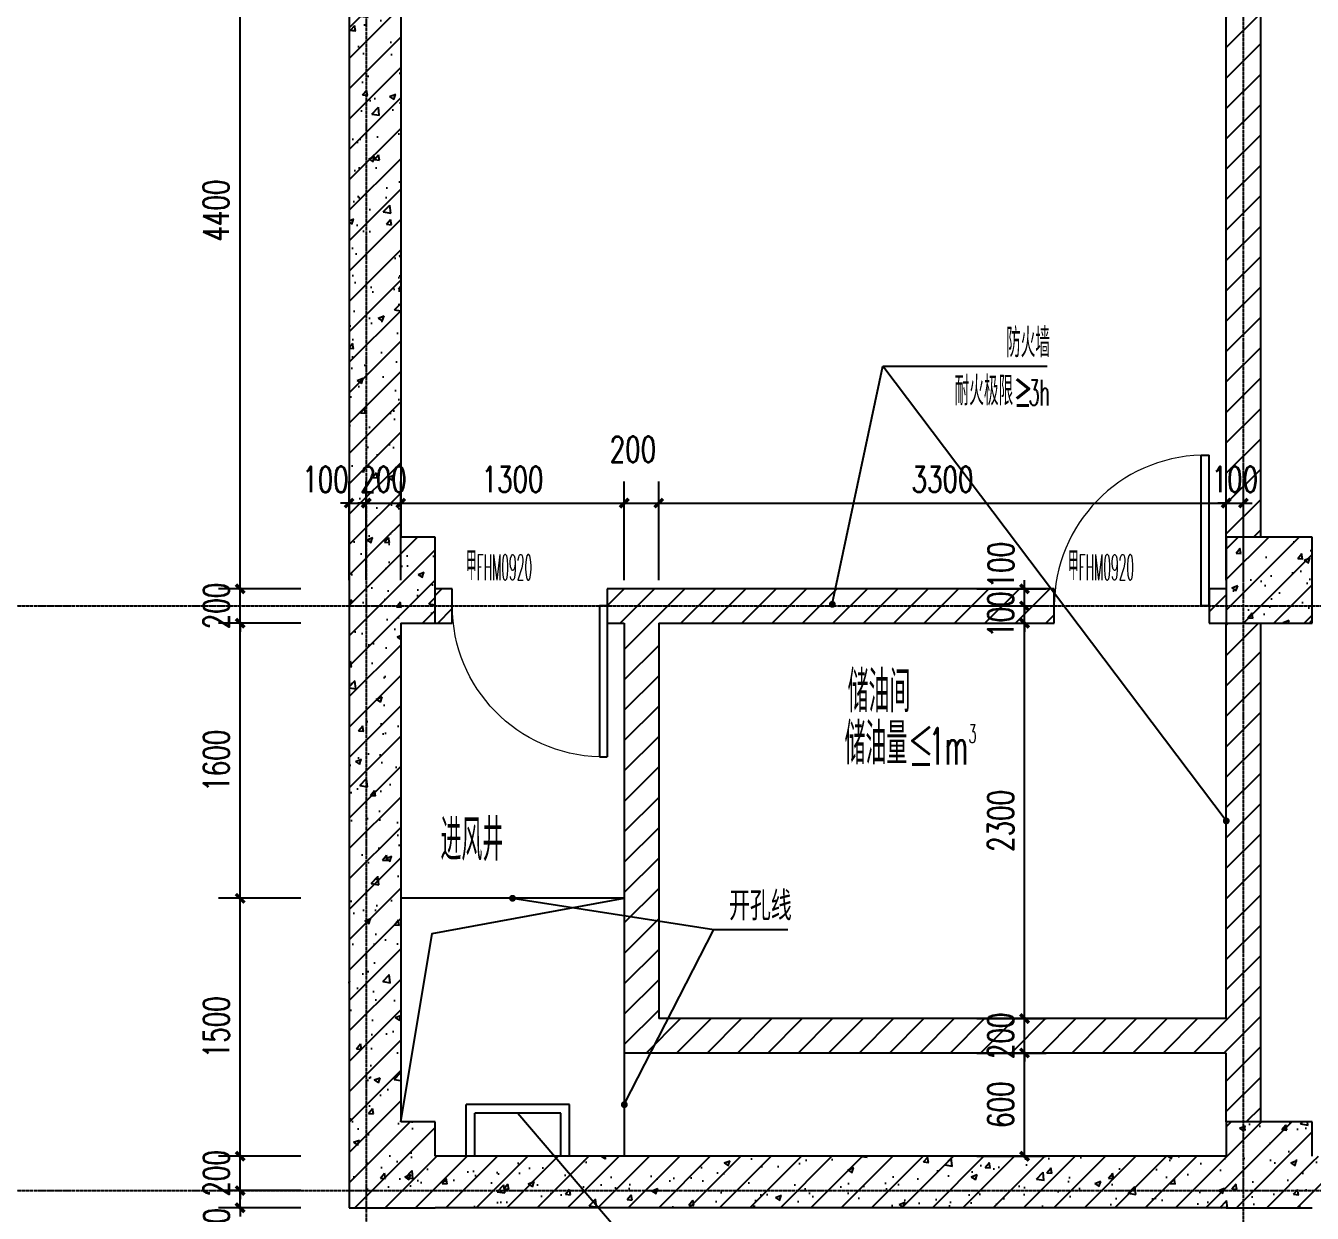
# Model space of a CAD drawing. Extents: x 0 to 2037025, y -2738621 to 0.
# Drawn here: x 973804 to 981284, y -1390295 to -1383388 of the extents above; entities that cross this region are included whole.
import ezdxf

# ---------------------------------------------------------------- set-up
doc = ezdxf.new("R2010")
doc.units = 0
doc.header["$LTSCALE"] = 10
doc.header["$MEASUREMENT"] = 0
doc.linetypes.add('DASH', pattern=[0.35, 0.25, -0.1])
doc.linetypes.add('DOTE', pattern=[2.42, 2, -0.2, 0.02, -0.2])
for name, color, linetype in [('COLUMN', 4, 'Continuous'), ('DIM_LEAD', 3, 'Continuous'), ('DOTE', 1, 'DOTE'), ('PUB_DIM', 3, 'Continuous'), ('PUB_HATCH', 252, 'Continuous'), ('PUB_TEXT', 7, 'Continuous'), ('STAIR', 2, 'Continuous'), ('WALL', 4, 'Continuous'), ('WINDOW', 2, 'Continuous')]:
    doc.layers.add(name, color=color, linetype=linetype)
doc.styles.add('_TCH_DIM', font='SIMPLEX.shx', dxfattribs={"width": 0.7, "bigfont": 'GBCBIG.shx'})
doc.styles.add('_TCH_DIM_T3', font='simplex_.ttf', dxfattribs={"width": 0.705882, "bigfont": 'GBCBIG'})
doc.styles.add('_TCH_DIM_T3_T3', font='SIMPLEX', dxfattribs={"width": 0.49827, "bigfont": 'GBCBIG'})
doc.styles.add('_TCH_LABEL', font='COMPLEX', dxfattribs={"bigfont": 'GBCBIG'})
doc.dimstyles.new('_TCH_ARCH&&50', dxfattribs={"dimtxt": 148.75, "dimasz": 50, "dimexe": 125, "dimexo": 150, "dimgap": 63.125, "dimtad": 1, "dimdec": 0, "dimzin": 0, "dimdsep": 46, "dimtxsty": '_TCH_DIM_T3', "dimblk": 'ARCHTICK', "dimcen": 0.09, "dimclrt": 7, "dimazin": 2, "dimtfac": 1, "dimtdec": 0, "dimtix": 1, "dimtmove": 2, "dimatfit": 3, "dimfxl": 0, "dimtolj": 1, "dimtzin": 0, "dimarcsym": 0})
pattern_1 = [(45, (0, 0), (-88.388348, 88.388348), []), (50, (0, 0), (358.63009, -31.37607), [37.5, -412.5]), (355, (0, 0), (-69.37567, 376.09607), [30, -330]), (100.4514, (29.9, -2.6), (289.25469, 344.71977), [31.870095, -350.571056]), (46.1842, (0, 100), (533.62052, -82.75951), [56.25, -618.75]), (96.6356, (44.47, 93.1), (467.33135, 487.05894), [47.80514, -525.8565]), (351.1842, (0, 100), (467.33097, 487.0593), [45, -495]), (21, (50, 75), (298.453526, -201.309445), [37.5, -412.5]), (326, (50, 75), (121.657666, 362.57502), [30, -330]), (71.4514, (74.87, 58.22), (420.111314, 161.26525), [31.870095, -350.571056]), (37.5, (0, 0), (6.079928, 166.446927), [0, -326, 0, -335, 0, -331.25]), (7.5, (0, 0), (131.534769, 197.205856), [0, -191, 0, -318.5, 0, -126.25]), (327.5, (-111.5, 0), (266.911218, -11.277436), [0, -125, 0, -390, 0, -517.5]), (317.5, (-161.5, 0), (291.593085, 50.05249), [0, -162.5, 0, -259, 0, -367.5])]
pattern_2 = [(45, (0, 89.76), (-88.388383, 88.388383), [])]

# ---------------------------------------------------------------- blocks, each defined once
blk = doc.blocks.new('_ArchTick')
at = {"color": 0, "linetype": 'ByBlock', "const_width": 0.4}
blk.add_lwpolyline([(-0.5, -0.5), (0.5, 0.5)], dxfattribs=at)
blk = doc.blocks.new('*D542')
at = {"layer": 'Defpoints', "color": 0, "transparency": 16777216}
for p in [(979183.9, -1386663.1), (979611, -1386663.1), (979183.9, -1386763.1)]:
    blk.add_point(p, dxfattribs=at)
at = {"layer": 'PUB_DIM', "color": 0, "lineweight": -2, "transparency": 16777216}
for p, q in [((979611, -1386663.1), (979611, -1386613.1)), ((979333.9, -1386663.1), (979736, -1386663.1)), ((979611, -1386763.1), (979611, -1386663.1)), ((979333.9, -1386763.1), (979736, -1386763.1)), ((979611, -1386763.1), (979611, -1386813.1))]:
    blk.add_line(p, q, dxfattribs=at)
at = {"layer": 'PUB_DIM', "color": 0, "lineweight": -2, "transparency": 16777216, "xscale": 50, "yscale": 50, "zscale": 50}
for p, rotation in [((979611, -1386663.1), 270), ((979611, -1386763.1), 90)]:
    blk.add_blockref('_ArchTick', p, dxfattribs=dict(at, rotation=rotation))
at = {"layer": 'PUB_DIM', "color": 7, "transparency": 16777216, "insert": (979473.5, -1386525.6), "char_height": 148.75, "attachment_point": 5, "rotation": 90, "style": '_TCH_DIM_T3'}
blk.add_mtext('\\A1;100', dxfattribs=at)
blk = doc.blocks.new('*D543')
at = {"layer": 'Defpoints', "color": 0, "transparency": 16777216}
for p in [(979183.9, -1386763.1), (979611, -1386763.1), (979183.9, -1386863.1)]:
    blk.add_point(p, dxfattribs=at)
at = {"layer": 'PUB_DIM', "color": 0, "lineweight": -2, "transparency": 16777216}
for p, q in [((979611, -1386763.1), (979611, -1386713.1)), ((979333.9, -1386763.1), (979736, -1386763.1)), ((979611, -1386863.1), (979611, -1386763.1)), ((979333.9, -1386863.1), (979736, -1386863.1)), ((979611, -1386863.1), (979611, -1386913.1))]:
    blk.add_line(p, q, dxfattribs=at)
at = {"layer": 'PUB_DIM', "color": 0, "lineweight": -2, "transparency": 16777216, "xscale": 50, "yscale": 50, "zscale": 50}
for p, rotation in [((979611, -1386763.1), 270), ((979611, -1386863.1), 90)]:
    blk.add_blockref('_ArchTick', p, dxfattribs=dict(at, rotation=rotation))
at = {"layer": 'PUB_DIM', "color": 7, "transparency": 16777216, "insert": (979472.8, -1386813.1), "char_height": 148.75, "attachment_point": 5, "rotation": 90, "style": '_TCH_DIM_T3'}
blk.add_mtext('\\A1;100', dxfattribs=at)
blk = doc.blocks.new('*D544')
at = {"layer": 'Defpoints', "color": 0, "transparency": 16777216}
for p in [(979183.9, -1386863.1), (979611, -1386863.1), (979183.9, -1389163.1)]:
    blk.add_point(p, dxfattribs=at)
at = {"layer": 'PUB_DIM', "color": 0, "lineweight": -2, "transparency": 16777216}
for p, q in [((979333.9, -1386863.1), (979736, -1386863.1)), ((979611, -1389163.1), (979611, -1386863.1)), ((979333.9, -1389163.1), (979736, -1389163.1))]:
    blk.add_line(p, q, dxfattribs=at)
at = {"layer": 'PUB_DIM', "color": 0, "lineweight": -2, "transparency": 16777216, "xscale": 50, "yscale": 50, "zscale": 50}
for p, rotation in [((979611, -1386863.1), 90), ((979611, -1389163.1), 270)]:
    blk.add_blockref('_ArchTick', p, dxfattribs=dict(at, rotation=rotation))
at = {"layer": 'PUB_DIM', "color": 7, "transparency": 16777216, "insert": (979472.8, -1388013.1), "char_height": 148.75, "attachment_point": 5, "rotation": 90, "style": '_TCH_DIM_T3'}
blk.add_mtext('\\A1;2300', dxfattribs=at)
blk = doc.blocks.new('*D545')
at = {"layer": 'Defpoints', "color": 0, "transparency": 16777216}
for p in [(979183.9, -1389163.1), (979611, -1389163.1), (979183.9, -1389363.1)]:
    blk.add_point(p, dxfattribs=at)
at = {"layer": 'PUB_DIM', "color": 0, "lineweight": -2, "transparency": 16777216}
for p, q in [((979611, -1389163.1), (979611, -1389113.1)), ((979333.9, -1389163.1), (979736, -1389163.1)), ((979611, -1389363.1), (979611, -1389163.1)), ((979333.9, -1389363.1), (979736, -1389363.1)), ((979611, -1389363.1), (979611, -1389413.1))]:
    blk.add_line(p, q, dxfattribs=at)
at = {"layer": 'PUB_DIM', "color": 0, "lineweight": -2, "transparency": 16777216, "xscale": 50, "yscale": 50, "zscale": 50}
for p, rotation in [((979611, -1389163.1), 270), ((979611, -1389363.1), 90)]:
    blk.add_blockref('_ArchTick', p, dxfattribs=dict(at, rotation=rotation))
at = {"layer": 'PUB_DIM', "color": 7, "transparency": 16777216, "insert": (979472.8, -1389263.1), "char_height": 148.75, "attachment_point": 5, "rotation": 90, "style": '_TCH_DIM_T3'}
blk.add_mtext('\\A1;200', dxfattribs=at)
blk = doc.blocks.new('*D546')
at = {"layer": 'Defpoints', "color": 0, "transparency": 16777216}
for p in [(979183.9, -1389363.1), (979611, -1389363.1), (979183.9, -1389963.1)]:
    blk.add_point(p, dxfattribs=at)
at = {"layer": 'PUB_DIM', "color": 0, "lineweight": -2, "transparency": 16777216}
for p, q in [((979333.9, -1389363.1), (979736, -1389363.1)), ((979611, -1389963.1), (979611, -1389363.1)), ((979333.9, -1389963.1), (979736, -1389963.1))]:
    blk.add_line(p, q, dxfattribs=at)
at = {"layer": 'PUB_DIM', "color": 0, "lineweight": -2, "transparency": 16777216, "xscale": 50, "yscale": 50, "zscale": 50}
for p, rotation in [((979611, -1389363.1), 90), ((979611, -1389963.1), 270)]:
    blk.add_blockref('_ArchTick', p, dxfattribs=dict(at, rotation=rotation))
at = {"layer": 'PUB_DIM', "color": 7, "transparency": 16777216, "insert": (979472.8, -1389663.1), "char_height": 148.75, "attachment_point": 5, "rotation": 90, "style": '_TCH_DIM_T3'}
blk.add_mtext('\\A1;600', dxfattribs=at)
blk = doc.blocks.new('*D817')
at = {"layer": 'Defpoints', "color": 0, "transparency": 16777216}
for p in [(975050.2, -1382263.1), (975553.7, -1382263.1), (975553.7, -1386663.1)]:
    blk.add_point(p, dxfattribs=at)
at = {"layer": 'PUB_DIM', "color": 0, "lineweight": -2, "transparency": 16777216}
for p, q in [((975403.7, -1382263.1), (974925.2, -1382263.1)), ((975050.2, -1386663.1), (975050.2, -1382263.1)), ((975403.7, -1386663.1), (974925.2, -1386663.1))]:
    blk.add_line(p, q, dxfattribs=at)
at = {"layer": 'PUB_DIM', "color": 0, "lineweight": -2, "transparency": 16777216, "xscale": 50, "yscale": 50, "zscale": 50}
for p, rotation in [((975050.2, -1382263.1), 90), ((975050.2, -1386663.1), 270)]:
    blk.add_blockref('_ArchTick', p, dxfattribs=dict(at, rotation=rotation))
at = {"layer": 'PUB_DIM', "color": 7, "transparency": 16777216, "insert": (974910.3, -1384463.1), "char_height": 148.75, "attachment_point": 5, "rotation": 90, "style": '_TCH_DIM_T3'}
blk.add_mtext('\\A1;4400', dxfattribs=at)
blk = doc.blocks.new('*D818')
at = {"layer": 'Defpoints', "color": 0, "transparency": 16777216}
for p in [(975050.2, -1386663.1), (975553.7, -1386663.1), (975553.7, -1386863.1)]:
    blk.add_point(p, dxfattribs=at)
at = {"layer": 'PUB_DIM', "color": 0, "lineweight": -2, "transparency": 16777216}
for p, q in [((975050.2, -1386663.1), (975050.2, -1386613.1)), ((975403.7, -1386663.1), (974925.2, -1386663.1)), ((975050.2, -1386863.1), (975050.2, -1386663.1)), ((975403.7, -1386863.1), (974925.2, -1386863.1)), ((975050.2, -1386863.1), (975050.2, -1386913.1))]:
    blk.add_line(p, q, dxfattribs=at)
at = {"layer": 'PUB_DIM', "color": 0, "lineweight": -2, "transparency": 16777216, "xscale": 50, "yscale": 50, "zscale": 50}
for p, rotation in [((975050.2, -1386663.1), 270), ((975050.2, -1386863.1), 90)]:
    blk.add_blockref('_ArchTick', p, dxfattribs=dict(at, rotation=rotation))
at = {"layer": 'PUB_DIM', "color": 7, "transparency": 16777216, "insert": (974912, -1386763.1), "char_height": 148.75, "attachment_point": 5, "rotation": 90, "style": '_TCH_DIM_T3'}
blk.add_mtext('\\A1;200', dxfattribs=at)
blk = doc.blocks.new('*D819')
at = {"layer": 'Defpoints', "color": 0, "transparency": 16777216}
for p in [(975050.2, -1386863.1), (975553.7, -1386863.1), (975553.7, -1388463.1)]:
    blk.add_point(p, dxfattribs=at)
at = {"layer": 'PUB_DIM', "color": 0, "lineweight": -2, "transparency": 16777216}
for p, q in [((975403.7, -1386863.1), (974925.2, -1386863.1)), ((975050.2, -1388463.1), (975050.2, -1386863.1)), ((975403.7, -1388463.1), (974925.2, -1388463.1))]:
    blk.add_line(p, q, dxfattribs=at)
at = {"layer": 'PUB_DIM', "color": 0, "lineweight": -2, "transparency": 16777216, "xscale": 50, "yscale": 50, "zscale": 50}
for p, rotation in [((975050.2, -1386863.1), 90), ((975050.2, -1388463.1), 270)]:
    blk.add_blockref('_ArchTick', p, dxfattribs=dict(at, rotation=rotation))
at = {"layer": 'PUB_DIM', "color": 7, "transparency": 16777216, "insert": (974912, -1387663.1), "char_height": 148.75, "attachment_point": 5, "rotation": 90, "style": '_TCH_DIM_T3'}
blk.add_mtext('\\A1;1600', dxfattribs=at)
blk = doc.blocks.new('*D820')
at = {"layer": 'Defpoints', "color": 0, "transparency": 16777216}
for p in [(975050.2, -1388463.1), (975553.7, -1388463.1), (975553.7, -1389963.1)]:
    blk.add_point(p, dxfattribs=at)
at = {"layer": 'PUB_DIM', "color": 0, "lineweight": -2, "transparency": 16777216}
for p, q in [((975403.7, -1388463.1), (974925.2, -1388463.1)), ((975050.2, -1389963.1), (975050.2, -1388463.1)), ((975403.7, -1389963.1), (974925.2, -1389963.1))]:
    blk.add_line(p, q, dxfattribs=at)
at = {"layer": 'PUB_DIM', "color": 0, "lineweight": -2, "transparency": 16777216, "xscale": 50, "yscale": 50, "zscale": 50}
for p, rotation in [((975050.2, -1388463.1), 90), ((975050.2, -1389963.1), 270)]:
    blk.add_blockref('_ArchTick', p, dxfattribs=dict(at, rotation=rotation))
at = {"layer": 'PUB_DIM', "color": 7, "transparency": 16777216, "insert": (974912, -1389213.1), "char_height": 148.75, "attachment_point": 5, "rotation": 90, "style": '_TCH_DIM_T3'}
blk.add_mtext('\\A1;1500', dxfattribs=at)
blk = doc.blocks.new('*D821')
at = {"layer": 'Defpoints', "color": 0, "transparency": 16777216}
for p in [(975050.2, -1389963.1), (975553.7, -1389963.1), (975553.7, -1390163.1)]:
    blk.add_point(p, dxfattribs=at)
at = {"layer": 'PUB_DIM', "color": 0, "lineweight": -2, "transparency": 16777216}
for p, q in [((975050.2, -1389963.1), (975050.2, -1389913.1)), ((975403.7, -1389963.1), (974925.2, -1389963.1)), ((975050.2, -1390163.1), (975050.2, -1389963.1)), ((975403.7, -1390163.1), (974925.2, -1390163.1)), ((975050.2, -1390163.1), (975050.2, -1390213.1))]:
    blk.add_line(p, q, dxfattribs=at)
at = {"layer": 'PUB_DIM', "color": 0, "lineweight": -2, "transparency": 16777216, "xscale": 50, "yscale": 50, "zscale": 50}
for p, rotation in [((975050.2, -1389963.1), 270), ((975050.2, -1390163.1), 90)]:
    blk.add_blockref('_ArchTick', p, dxfattribs=dict(at, rotation=rotation))
at = {"layer": 'PUB_DIM', "color": 7, "transparency": 16777216, "insert": (974912, -1390063.1), "char_height": 148.75, "attachment_point": 5, "rotation": 90, "style": '_TCH_DIM_T3'}
blk.add_mtext('\\A1;200', dxfattribs=at)
blk = doc.blocks.new('*D822')
at = {"layer": 'Defpoints', "color": 0, "transparency": 16777216}
for p in [(975050.2, -1390163.1), (975553.7, -1390163.1), (975553.7, -1390263.1)]:
    blk.add_point(p, dxfattribs=at)
at = {"layer": 'PUB_DIM', "color": 0, "lineweight": -2, "transparency": 16777216}
for p, q in [((975050.2, -1390163.1), (975050.2, -1390113.1)), ((975403.7, -1390163.1), (974925.2, -1390163.1)), ((975050.2, -1390263.1), (975050.2, -1390163.1)), ((975403.7, -1390263.1), (974925.2, -1390263.1)), ((975050.2, -1390263.1), (975050.2, -1390313.1))]:
    blk.add_line(p, q, dxfattribs=at)
at = {"layer": 'PUB_DIM', "color": 0, "lineweight": -2, "transparency": 16777216, "xscale": 50, "yscale": 50, "zscale": 50}
for p, rotation in [((975050.2, -1390163.1), 270), ((975050.2, -1390263.1), 90)]:
    blk.add_blockref('_ArchTick', p, dxfattribs=dict(at, rotation=rotation))
at = {"layer": 'PUB_DIM', "color": 7, "transparency": 16777216, "insert": (974912.7, -1390400.6), "char_height": 148.75, "attachment_point": 5, "rotation": 90, "style": '_TCH_DIM_T3'}
blk.add_mtext('\\A1;100', dxfattribs=at)
blk = doc.blocks.new('*D829')
at = {"layer": 'Defpoints', "color": 0, "transparency": 16777216}
for p in [(980883.9, -1386164.5), (980783.9, -1386763.1), (980883.9, -1386763.1)]:
    blk.add_point(p, dxfattribs=at)
at = {"layer": 'PUB_DIM', "color": 0, "lineweight": -2, "transparency": 16777216}
for p, q in [((980783.9, -1386613.1), (980783.9, -1386039.5)), ((980883.9, -1386613.1), (980883.9, -1386039.5)), ((980783.9, -1386164.5), (980733.9, -1386164.5)), ((980783.9, -1386164.5), (980883.9, -1386164.5)), ((980883.9, -1386164.5), (980933.9, -1386164.5))]:
    blk.add_line(p, q, dxfattribs=at)
at = {"layer": 'PUB_DIM', "color": 0, "lineweight": -2, "transparency": 16777216, "xscale": 50, "yscale": 50, "zscale": 50}
blk.add_blockref('_ArchTick', (980783.9, -1386164.5), dxfattribs=at)
at = {"layer": 'PUB_DIM', "color": 0, "lineweight": -2, "transparency": 16777216, "xscale": 50, "yscale": 50, "zscale": 50, "rotation": 180}
blk.add_blockref('_ArchTick', (980883.9, -1386164.5), dxfattribs=at)
at = {"layer": 'PUB_DIM', "color": 7, "transparency": 16777216, "insert": (980833.9, -1386026.3), "char_height": 148.75, "attachment_point": 5, "style": '_TCH_DIM_T3'}
blk.add_mtext('\\A1;100', dxfattribs=at)
blk = doc.blocks.new('*D830')
at = {"layer": 'Defpoints', "color": 0, "transparency": 16777216}
for p in [(980783.9, -1386164.5), (977483.9, -1386763.1), (980783.9, -1386763.1)]:
    blk.add_point(p, dxfattribs=at)
at = {"layer": 'PUB_DIM', "color": 0, "lineweight": -2, "transparency": 16777216}
for p, q in [((977483.9, -1386613.1), (977483.9, -1386039.5)), ((980783.9, -1386613.1), (980783.9, -1386039.5)), ((977483.9, -1386164.5), (980783.9, -1386164.5))]:
    blk.add_line(p, q, dxfattribs=at)
at = {"layer": 'PUB_DIM', "color": 0, "lineweight": -2, "transparency": 16777216, "xscale": 50, "yscale": 50, "zscale": 50, "rotation": 180}
blk.add_blockref('_ArchTick', (977483.9, -1386164.5), dxfattribs=at)
at = {"layer": 'PUB_DIM', "color": 0, "lineweight": -2, "transparency": 16777216, "xscale": 50, "yscale": 50, "zscale": 50}
blk.add_blockref('_ArchTick', (980783.9, -1386164.5), dxfattribs=at)
at = {"layer": 'PUB_DIM', "color": 7, "transparency": 16777216, "insert": (979133.9, -1386026.3), "char_height": 148.75, "attachment_point": 5, "style": '_TCH_DIM_T3'}
blk.add_mtext('\\A1;3300', dxfattribs=at)
blk = doc.blocks.new('*D831')
at = {"layer": 'Defpoints', "color": 0, "transparency": 16777216}
for p in [(977483.9, -1386164.5), (977283.9, -1386763.1), (977483.9, -1386763.1)]:
    blk.add_point(p, dxfattribs=at)
at = {"layer": 'PUB_DIM', "color": 0, "lineweight": -2, "transparency": 16777216}
for p, q in [((977283.9, -1386613.1), (977283.9, -1386039.5)), ((977483.9, -1386613.1), (977483.9, -1386039.5)), ((977283.9, -1386164.5), (977483.9, -1386164.5))]:
    blk.add_line(p, q, dxfattribs=at)
at = {"layer": 'PUB_DIM', "color": 0, "lineweight": -2, "transparency": 16777216, "xscale": 50, "yscale": 50, "zscale": 50, "rotation": 180}
blk.add_blockref('_ArchTick', (977283.9, -1386164.5), dxfattribs=at)
at = {"layer": 'PUB_DIM', "color": 0, "lineweight": -2, "transparency": 16777216, "xscale": 50, "yscale": 50, "zscale": 50}
blk.add_blockref('_ArchTick', (977483.9, -1386164.5), dxfattribs=at)
at = {"layer": 'PUB_DIM', "color": 7, "transparency": 16777216, "insert": (977333.9, -1385852), "char_height": 148.75, "attachment_point": 5, "style": '_TCH_DIM_T3'}
blk.add_mtext('\\A1;200', dxfattribs=at)
blk = doc.blocks.new('*D832')
at = {"layer": 'Defpoints', "color": 0, "transparency": 16777216}
for p in [(977283.9, -1386164.5), (975983.9, -1386763.1), (977283.9, -1386763.1)]:
    blk.add_point(p, dxfattribs=at)
at = {"layer": 'PUB_DIM', "color": 0, "lineweight": -2, "transparency": 16777216}
for p, q in [((975983.9, -1386613.1), (975983.9, -1386039.5)), ((977283.9, -1386613.1), (977283.9, -1386039.5)), ((975983.9, -1386164.5), (977283.9, -1386164.5))]:
    blk.add_line(p, q, dxfattribs=at)
at = {"layer": 'PUB_DIM', "color": 0, "lineweight": -2, "transparency": 16777216, "xscale": 50, "yscale": 50, "zscale": 50, "rotation": 180}
blk.add_blockref('_ArchTick', (975983.9, -1386164.5), dxfattribs=at)
at = {"layer": 'PUB_DIM', "color": 0, "lineweight": -2, "transparency": 16777216, "xscale": 50, "yscale": 50, "zscale": 50}
blk.add_blockref('_ArchTick', (977283.9, -1386164.5), dxfattribs=at)
at = {"layer": 'PUB_DIM', "color": 7, "transparency": 16777216, "insert": (976633.9, -1386026.3), "char_height": 148.75, "attachment_point": 5, "style": '_TCH_DIM_T3'}
blk.add_mtext('\\A1;1300', dxfattribs=at)
blk = doc.blocks.new('*D833')
at = {"layer": 'Defpoints', "color": 0, "transparency": 16777216}
for p in [(975983.9, -1386164.5), (975783.9, -1386763.1), (975983.9, -1386763.1)]:
    blk.add_point(p, dxfattribs=at)
at = {"layer": 'PUB_DIM', "color": 0, "lineweight": -2, "transparency": 16777216}
for p, q in [((975783.9, -1386613.1), (975783.9, -1386039.5)), ((975983.9, -1386613.1), (975983.9, -1386039.5)), ((975783.9, -1386164.5), (975733.9, -1386164.5)), ((975783.9, -1386164.5), (975983.9, -1386164.5)), ((975983.9, -1386164.5), (976033.9, -1386164.5))]:
    blk.add_line(p, q, dxfattribs=at)
at = {"layer": 'PUB_DIM', "color": 0, "lineweight": -2, "transparency": 16777216, "xscale": 50, "yscale": 50, "zscale": 50}
blk.add_blockref('_ArchTick', (975783.9, -1386164.5), dxfattribs=at)
at = {"layer": 'PUB_DIM', "color": 0, "lineweight": -2, "transparency": 16777216, "xscale": 50, "yscale": 50, "zscale": 50, "rotation": 180}
blk.add_blockref('_ArchTick', (975983.9, -1386164.5), dxfattribs=at)
at = {"layer": 'PUB_DIM', "color": 7, "transparency": 16777216, "insert": (975883.9, -1386026.3), "char_height": 148.75, "attachment_point": 5, "style": '_TCH_DIM_T3'}
blk.add_mtext('\\A1;200', dxfattribs=at)
blk = doc.blocks.new('*D834')
at = {"layer": 'Defpoints', "color": 0, "transparency": 16777216}
for p in [(975783.9, -1386164.5), (975683.9, -1386763.1), (975783.9, -1386763.1)]:
    blk.add_point(p, dxfattribs=at)
at = {"layer": 'PUB_DIM', "color": 0, "lineweight": -2, "transparency": 16777216}
for p, q in [((975683.9, -1386613.1), (975683.9, -1386039.5)), ((975783.9, -1386613.1), (975783.9, -1386039.5)), ((975683.9, -1386164.5), (975633.9, -1386164.5)), ((975683.9, -1386164.5), (975783.9, -1386164.5)), ((975783.9, -1386164.5), (975833.9, -1386164.5))]:
    blk.add_line(p, q, dxfattribs=at)
at = {"layer": 'PUB_DIM', "color": 0, "lineweight": -2, "transparency": 16777216, "xscale": 50, "yscale": 50, "zscale": 50}
blk.add_blockref('_ArchTick', (975683.9, -1386164.5), dxfattribs=at)
at = {"layer": 'PUB_DIM', "color": 0, "lineweight": -2, "transparency": 16777216, "xscale": 50, "yscale": 50, "zscale": 50, "rotation": 180}
blk.add_blockref('_ArchTick', (975783.9, -1386164.5), dxfattribs=at)
at = {"layer": 'PUB_DIM', "color": 7, "transparency": 16777216, "insert": (975546.4, -1386027), "char_height": 148.75, "attachment_point": 5, "style": '_TCH_DIM_T3'}
blk.add_mtext('\\A1;100', dxfattribs=at)
blk = doc.blocks.new('$DorLib2D$00000001')
for p, q in [((0.45, 0.975), (0.5, 0.975)), ((0.45, 0), (0.45, 0.975)), ((0.5, 0), (0.5, 0.975)), ((0.5, 0), (0.45, 0))]:
    blk.add_line(p, q)
at = {"lineweight": 13}
blk.add_arc((0.475, 0), 0.975, 91.46928, 180, dxfattribs=at)

msp = doc.modelspace()

# ---------------------------------------------------------------- hatches: boundary and pattern name
at = {"layer": 'PUB_HATCH'}
h = msp.add_hatch(dxfattribs=at)
h.set_pattern_fill('钢筋混凝土', color=256, scale=50, style=0)
h.set_pattern_definition(pattern_1)
h.paths.add_polyline_path([(975683.9, -1386363.1), (975983.9, -1386363.1), (975983.9, -1382413.1), (975683.9, -1382413.1)])
h = msp.add_hatch(dxfattribs=at)
h.set_pattern_fill('普通砖', color=256, scale=50, style=0)
h.set_pattern_definition(pattern_2)
h.paths.add_polyline_path([(980983.9, -1382413.1), (980783.9, -1382413.1), (980783.9, -1386363.1), (980983.9, -1386363.1)])
h = msp.add_hatch(dxfattribs=at)
h.set_pattern_fill('钢筋混凝土', color=256, scale=50, style=0)
h.set_pattern_definition(pattern_1)
h.paths.add_polyline_path([(975683.9, -1386863.1), (976183.9, -1386863.1), (976183.9, -1386363.1), (975683.9, -1386363.1)])
h = msp.add_hatch(dxfattribs=at)
h.set_pattern_fill('钢筋混凝土', color=256, scale=50, style=0)
h.set_pattern_definition(pattern_1)
h.paths.add_polyline_path([(980783.9, -1386863.1), (981283.9, -1386863.1), (981283.9, -1386363.1), (980783.9, -1386363.1)])
h = msp.add_hatch(dxfattribs=at)
h.set_pattern_fill('普通砖', color=256, scale=50, style=0)
h.set_pattern_definition(pattern_2)
h.paths.add_polyline_path([(976183.9, -1386663.1), (976183.9, -1386863.1), (976283.9, -1386863.1), (976283.9, -1386663.1)])
h = msp.add_hatch(dxfattribs=at)
h.set_pattern_fill('普通砖', color=256, scale=50, style=0)
h.set_pattern_definition(pattern_2)
h.paths.add_polyline_path([(977383.9, -1386663.1), (977183.9, -1386663.1), (977183.9, -1386863.1), (977283.9, -1386863.1), (977383.9, -1386796.5)])
h = msp.add_hatch(dxfattribs=at)
h.set_pattern_fill('普通砖', color=256, scale=50, style=0)
h.set_pattern_definition(pattern_2)
h.paths.add_polyline_path([(977483.9, -1386863.1), (979783.9, -1386863.1), (979783.9, -1386663.1), (977383.9, -1386663.1), (977383.9, -1386796.5)])
h = msp.add_hatch(dxfattribs=at)
h.set_pattern_fill('普通砖', color=256, scale=50, style=0)
h.set_pattern_definition(pattern_2)
h.paths.add_polyline_path([(980783.9, -1386863.1), (980783.9, -1386663.1), (980683.9, -1386663.1), (980683.9, -1386863.1)])
h = msp.add_hatch(dxfattribs=at)
h.set_pattern_fill('钢筋混凝土', color=256, scale=50, style=0)
h.set_pattern_definition(pattern_1)
h.paths.add_polyline_path([(975683.9, -1389763.1), (975983.9, -1389763.1), (975983.9, -1386863.1), (975683.9, -1386863.1)])
h = msp.add_hatch(dxfattribs=at)
h.set_pattern_fill('普通砖', color=256, scale=50, style=0)
h.set_pattern_definition(pattern_2)
h.paths.add_polyline_path([(977383.9, -1386796.5), (977283.9, -1386863.1), (977283.9, -1389363.1), (977483.9, -1389163.1), (977483.9, -1386863.1)])
h = msp.add_hatch(dxfattribs=at)
h.set_pattern_fill('普通砖', color=256, scale=50, style=0)
h.set_pattern_definition(pattern_2)
h.paths.add_polyline_path([(980983.9, -1386863.1), (980783.9, -1386863.1), (980783.9, -1389163.1), (980850.6, -1389263.1), (980983.9, -1389263.1)])
h = msp.add_hatch(dxfattribs=at)
h.set_pattern_fill('普通砖', color=256, scale=50, style=0)
h.set_pattern_definition(pattern_2)
h.paths.add_polyline_path([(980850.6, -1389263.1), (980783.9, -1389163.1), (977483.9, -1389163.1), (977283.9, -1389363.1), (980783.9, -1389363.1)])
h = msp.add_hatch(dxfattribs=at)
h.set_pattern_fill('普通砖', color=256, scale=50, style=0)
h.set_pattern_definition(pattern_2)
h.paths.add_polyline_path([(980783.9, -1389763.1), (980983.9, -1389763.1), (980983.9, -1389263.1), (980850.6, -1389263.1), (980783.9, -1389363.1)])
h = msp.add_hatch(dxfattribs=at)
h.set_pattern_fill('钢筋混凝土', color=256, scale=50, style=0)
h.set_pattern_definition(pattern_1)
h.paths.add_polyline_path([(975683.9, -1390263.1), (976183.9, -1390263.1), (976183.9, -1389763.1), (975683.9, -1389763.1)])
h = msp.add_hatch(dxfattribs=at)
h.set_pattern_fill('钢筋混凝土', color=256, scale=50, style=0)
h.set_pattern_definition(pattern_1)
h.paths.add_polyline_path([(980783.9, -1390263.1), (981283.9, -1390263.1), (981283.9, -1389763.1), (980783.9, -1389763.1)])
h = msp.add_hatch(dxfattribs=at)
h.set_pattern_fill('钢筋混凝土', color=256, scale=50, style=0)
h.set_pattern_definition(pattern_1)
h.paths.add_polyline_path([(976183.9, -1389963.1), (976183.9, -1390263.1), (980783.9, -1390263.1), (980783.9, -1389963.1)])
h = msp.add_hatch(dxfattribs=at)
h.set_pattern_fill('钢筋混凝土', color=256, scale=50, style=0)
h.set_pattern_definition(pattern_1)
h.paths.add_polyline_path([(981283.9, -1389963.1), (981283.9, -1390263.1), (986733.9, -1390263.1), (986733.9, -1389963.1)])

# ---------------------------------------------------------------- linework, layer by layer
at = {"linetype": 'DASH'}
for p, q in [((977283.9, -1388463.1), (975983.9, -1388463.1)), ((977283.9, -1389363.1), (977283.9, -1389963.1)), ((977283.9, -1389963.1), (976783.9, -1389963.1))]:
    msp.add_line(p, q, dxfattribs=at)
msp.add_lwpolyline([(975983.9, -1389763.1), (976166, -1388668.8), (977283.9, -1388463.1)])
at = {"layer": 'COLUMN'}
for p, q in [((975683.9, -1386363.1), (975683.9, -1386863.1)), ((976183.9, -1386363.1), (975983.9, -1386363.1)), ((976183.9, -1386863.1), (976183.9, -1386363.1)), ((981283.9, -1386363.1), (980783.9, -1386363.1)), ((980783.9, -1386363.1), (980783.9, -1386863.1)), ((981283.9, -1386863.1), (981283.9, -1386363.1)), ((975983.9, -1386863.1), (976183.9, -1386863.1)), ((980783.9, -1386863.1), (981283.9, -1386863.1)), ((975683.9, -1389763.1), (975683.9, -1390263.1)), ((976183.9, -1389763.1), (975983.9, -1389763.1)), ((976183.9, -1389963.1), (976183.9, -1389763.1)), ((981283.9, -1389763.1), (980783.9, -1389763.1)), ((980783.9, -1389763.1), (980783.9, -1389963.1)), ((981283.9, -1389963.1), (981283.9, -1389763.1)), ((975683.9, -1390263.1), (976183.9, -1390263.1)), ((980783.9, -1390263.1), (981283.9, -1390263.1))]:
    msp.add_line(p, q, dxfattribs=at)
at = {"layer": 'DIM_LEAD'}
for p, q in [((978493.3, -1386753.3), (978786.7, -1385368.7)), ((980783.9, -1388013.1), (978786.7, -1385368.7)), ((978786.7, -1385368.7), (979743.3, -1385368.7)), ((976633.9, -1388463.1), (977805.3, -1388644.4)), ((977283.9, -1389663.1), (977805.3, -1388644.4)), ((977805.3, -1388644.4), (978235.4, -1388644.4)), ((976664.9, -1389713.1), (977424.7, -1390600.8))]:
    msp.add_line(p, q, dxfattribs=at)
at = {"layer": 'DIM_LEAD', "const_width": 20}
for points in [[(978491.3, -1386763.1, 1), (978495.4, -1386743.6, 1)], [(980790, -1388021.1, 1), (980777.9, -1388005.1, 1)], [(976624, -1388461.6, 1), (976643.8, -1388464.7, 1)], [(977279.4, -1389672, 1), (977288.5, -1389654.2, 1)]]:
    msp.add_lwpolyline(points, format="xyb", close=True, dxfattribs=at)
at = {"layer": 'DOTE'}
for p, q in [((975783.9, -1353463.1), (975783.9, -1391563.1)), ((980883.9, -1391563.1), (980883.9, -1377263.1)), ((960783.9, -1386763.1), (997483.9, -1386763.1)), ((960783.9, -1390163.1), (997483.9, -1390163.1))]:
    msp.add_line(p, q, dxfattribs=at)
at = {"layer": 'STAIR'}
for p, q in [((976964.9, -1389663.1), (976364.9, -1389663.1)), ((976364.9, -1389963.1), (976364.9, -1389663.1)), ((976964.9, -1389963.1), (976964.9, -1389663.1)), ((976414.9, -1389963.1), (976414.9, -1389713.1)), ((976914.9, -1389713.1), (976414.9, -1389713.1)), ((976914.9, -1389963.1), (976914.9, -1389713.1))]:
    msp.add_line(p, q, dxfattribs=at)
at = {"layer": 'WALL'}
for p, q in [((975683.9, -1382413.1), (975683.9, -1386363.1)), ((975983.9, -1382413.1), (975983.9, -1386363.1)), ((980783.9, -1386363.1), (980783.9, -1382413.1)), ((980983.9, -1386363.1), (980983.9, -1382413.1)), ((976283.9, -1386663.1), (976183.9, -1386663.1)), ((976283.9, -1386863.1), (976283.9, -1386663.1)), ((977383.9, -1386663.1), (977183.9, -1386663.1)), ((977183.9, -1386663.1), (977183.9, -1386863.1)), ((979783.9, -1386663.1), (977383.9, -1386663.1)), ((979783.9, -1386863.1), (979783.9, -1386663.1)), ((980783.9, -1386663.1), (980683.9, -1386663.1)), ((980683.9, -1386663.1), (980683.9, -1386863.1)), ((975683.9, -1386863.1), (975683.9, -1389763.1)), ((975983.9, -1386863.1), (975983.9, -1389763.1)), ((976183.9, -1386863.1), (976283.9, -1386863.1)), ((977183.9, -1386863.1), (977283.9, -1386863.1)), ((977283.9, -1386863.1), (977283.9, -1389363.1)), ((977483.9, -1386863.1), (979783.9, -1386863.1)), ((977483.9, -1386863.1), (977483.9, -1389163.1)), ((980683.9, -1386863.1), (980783.9, -1386863.1)), ((980783.9, -1389163.1), (980783.9, -1386863.1)), ((980983.9, -1389263.1), (980983.9, -1386863.1)), ((980783.9, -1389163.1), (977483.9, -1389163.1)), ((980983.9, -1389763.1), (980983.9, -1389263.1)), ((980783.9, -1389363.1), (977283.9, -1389363.1)), ((980783.9, -1389763.1), (980783.9, -1389363.1)), ((980783.9, -1389963.1), (976183.9, -1389963.1)), ((980783.9, -1390263.1), (976183.9, -1390263.1))]:
    msp.add_line(p, q, dxfattribs=at)

# ---------------------------------------------------------------- block references
at = {"layer": 'WINDOW', "xscale": -900, "zscale": -900, "rotation": 180}
for p, yscale in [((980233.9, -1386763.1), -900), ((976733.9, -1386763.1), 900)]:
    msp.add_blockref('$DorLib2D$00000001', p, dxfattribs=dict(at, yscale=yscale))

# ---------------------------------------------------------------- texts
at = {"layer": 'PUB_TEXT'}
for s, height, style, width, p in [('防火墙', 168.79, '_TCH_DIM', 0.7, (979503.5, -1385316.2)), ('耐火极限≥', 168.79, '_TCH_DIM', 0.7, (979204.7, -1385596.2)), ('3h', 148.75, '_TCH_DIM', 0.494118, (979634.8, -1385596.2)), ('甲', 168.8, '_TCH_DIM_T3_T3', 0.49827, (976364.1, -1386612.7)), ('FHM0920', 148.75, '_TCH_DIM_T3_T3', 0.35172, (976425.3, -1386612.7)), ('甲', 168.8, '_TCH_DIM_T3_T3', 0.49827, (979864.1, -1386612.7)), ('FHM0920', 148.75, '_TCH_DIM_T3_T3', 0.35172, (979925.3, -1386612.7)), ('储油间', 241.13, '_TCH_DIM', 0.7, (978582.4, -1387381.5)), ('储油量≤', 241.13, '_TCH_DIM', 0.7, (978564.6, -1387684.3)), ('3', 106.2, '_TCH_DIM', 0.494118, (979286.1, -1387559.3)), ('1m', 212.5, '_TCH_DIM', 0.494118, (979056.1, -1387684.3)), ('进风井', 241.13, '_TCH_DIM', 0.7, (976215, -1388244.7))]:
    msp.add_text(s, height=height, dxfattribs=dict(at, style=style, width=width)).set_placement(p)
at = {"layer": 'PUB_TEXT', "style": '_TCH_LABEL'}
msp.add_text('开孔线', height=168.79, dxfattribs=at).set_placement((977892.8, -1388591.9))

# ---------------------------------------------------------------- dimensions: what is measured, and where the dimension line sits
at = {"layer": 'PUB_DIM'}
for p1, p2, distance, picture, middle in [((975553.7, -1386663.1), (975553.7, -1382263.1), 503.5, '*D817', (974910.3, -1384463.1)), ((975783.9, -1386763.1), (975983.9, -1386763.1), 598.7, '*D833', (975883.9, -1386026.3)), ((975983.9, -1386763.1), (977283.9, -1386763.1), 598.7, '*D832', (976633.9, -1386026.3)), ((977483.9, -1386763.1), (980783.9, -1386763.1), 598.7, '*D830', (979133.9, -1386026.3)), ((980783.9, -1386763.1), (980883.9, -1386763.1), 598.7, '*D829', (980833.9, -1386026.3)), ((975553.7, -1386863.1), (975553.7, -1386663.1), 503.5, '*D818', (974912, -1386763.1)), ((979183.9, -1386863.1), (979183.9, -1386763.1), -427, '*D543', (979472.8, -1386813.1)), ((975553.7, -1388463.1), (975553.7, -1386863.1), 503.5, '*D819', (974912, -1387663.1)), ((979183.9, -1389163.1), (979183.9, -1386863.1), -427, '*D544', (979472.8, -1388013.1)), ((975553.7, -1389963.1), (975553.7, -1388463.1), 503.5, '*D820', (974912, -1389213.1)), ((979183.9, -1389363.1), (979183.9, -1389163.1), -427, '*D545', (979472.8, -1389263.1)), ((979183.9, -1389963.1), (979183.9, -1389363.1), -427, '*D546', (979472.8, -1389663.1)), ((975553.7, -1390163.1), (975553.7, -1389963.1), 503.5, '*D821', (974912, -1390063.1))]:
    dim = msp.add_aligned_dim(p1=p1, p2=p2, distance=distance, dimstyle='_TCH_ARCH&&50', dxfattribs=at)
    dim.commit()
    dim.dimension.update_dxf_attribs({"geometry": picture, "text_midpoint": middle})
for base, p1, p2, angle, picture, middle in [((977483.9, -1386164.5), (977283.9, -1386763.1), (977483.9, -1386763.1), 360, '*D831', (977333.9, -1385852)), ((975783.9, -1386164.5), (975683.9, -1386763.1), (975783.9, -1386763.1), 360, '*D834', (975546.4, -1386027)), ((979611, -1386663.1), (979183.9, -1386763.1), (979183.9, -1386663.1), 90, '*D542', (979473.5, -1386525.6)), ((975050.2, -1390163.1), (975553.7, -1390263.1), (975553.7, -1390163.1), 90, '*D822', (974912.7, -1390400.6))]:
    dim = msp.add_linear_dim(base=base, p1=p1, p2=p2, angle=angle, dimstyle='_TCH_ARCH&&50', dxfattribs=at)
    dim.commit()
    dim.dimension.update_dxf_attribs({"geometry": picture, "text_midpoint": middle, "dimtype": 129})

doc.saveas('drawing.dxf')
